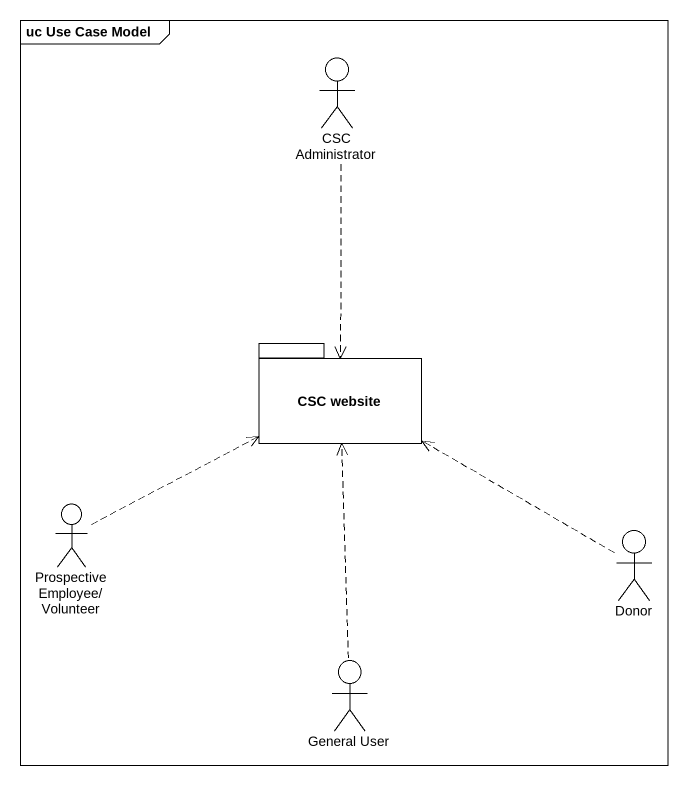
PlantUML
@startuml
mainframe uc Use Case Model
actor "CSC Administrator" as CSC_Administrator
package "CSC website" as CSC_website {
}
actor "Prospective Employee/Volunteer" as Prospective_Employee
actor Donor
actor "General User" as General_User
CSC_Administrator ..> CSC_website
Prospective_Employee .up.> CSC_website
Donor .up.> CSC_website
General_User .up.> CSC_website
@enduml
